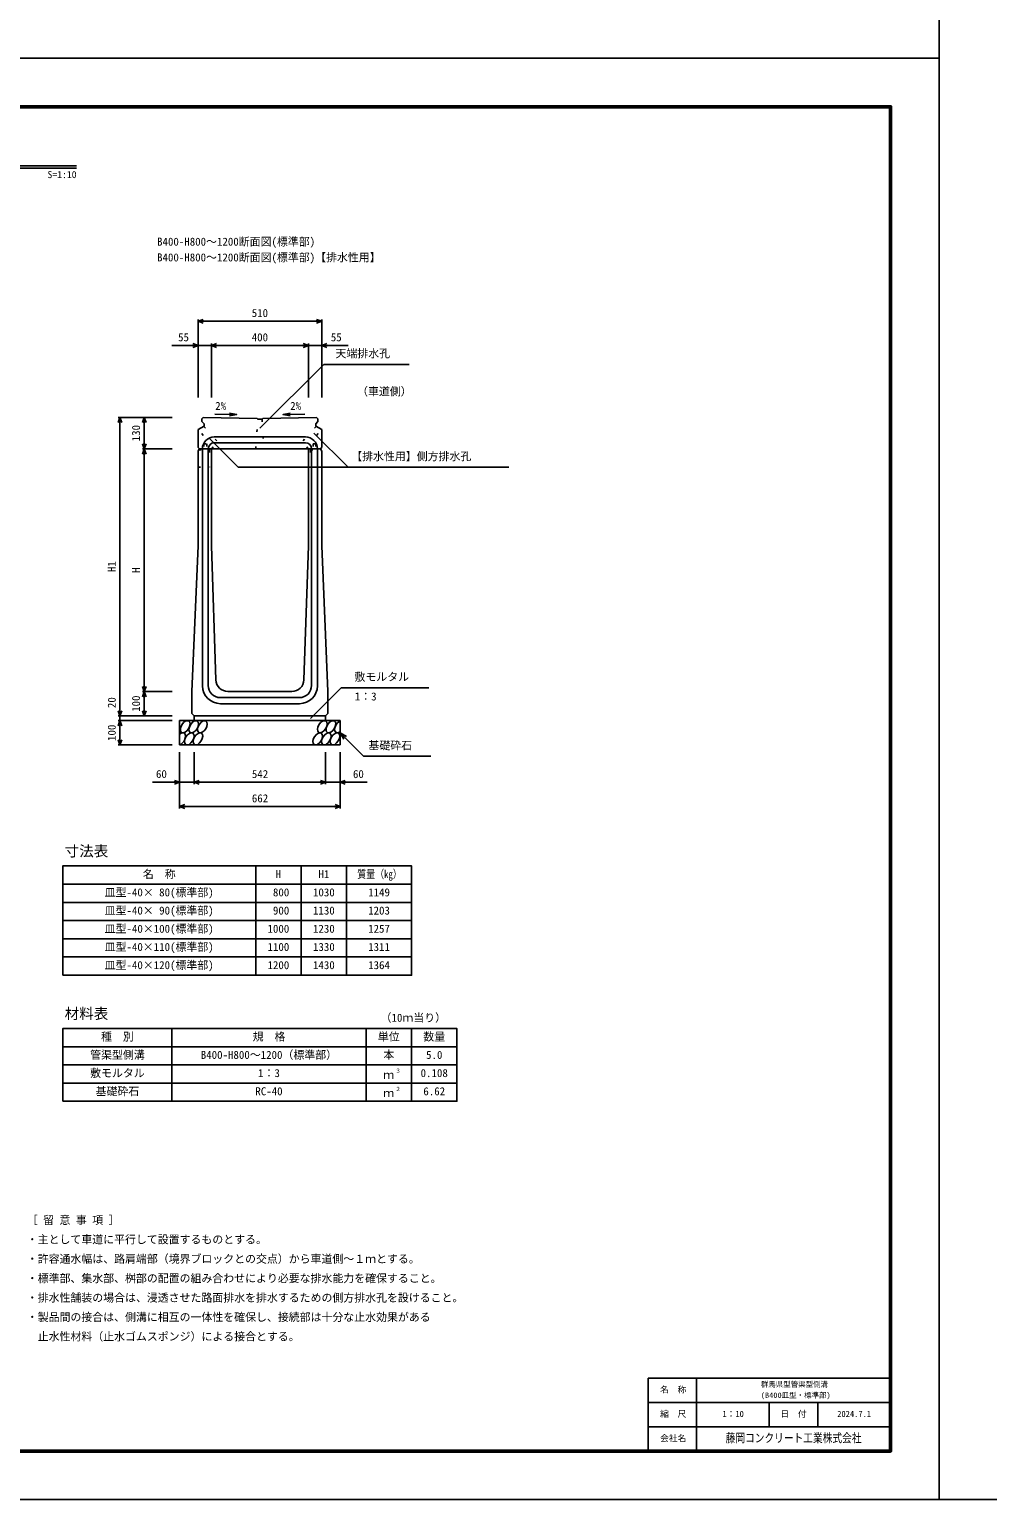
# Model space of a CAD drawing. Units: millimetres, scale not verified. Extents: x -12600 to 12600, y -5940 to 5940.
# Drawn here: x -7950 to -4000, y -5940 to 119 of the extents above; entities that cross this region are included whole.
import ezdxf
from ezdxf.enums import TextEntityAlignment as Align

# ---------------------------------------------------------------- set-up
doc = ezdxf.new("R2010")
doc.units = ezdxf.units.MM
doc.header["$LTSCALE"] = 40
doc.linetypes.add('DOTTED', pattern=[1.75, 0.25, -1.5])
for name, color, linetype, lineweight in [('0-0_DIM', 7, 'Continuous', 25), ('0-1_Defpoints', 5, 'Continuous', 25), ('0-2_HATCH', 6, 'Continuous', 25), ('0-3_HYO', 3, 'Continuous', 25), ('0-4_HYO2', 4, 'Continuous', 25), ('0-5_OUTLINE', 3, 'Continuous', 25), ('0-6_OUTLINE2', 4, 'DOTTED', 25), ('0-7_TXT', 7, 'Continuous', 25), ('0-8_WAKU', 3, 'Continuous', 25), ('0-9_WAKU-LINE', 7, 'Continuous', 25)]:
    doc.layers.add(name, color=color, linetype=linetype, lineweight=lineweight)
doc.layers.add('0-A_WAKU-TXT', color=7, linetype='Continuous')
doc.styles.add('ＭＳ ゴシック', font='')
doc.styles.get('ＭＳ ゴシック').set_extended_font_data('MS Gothic')

msp = doc.modelspace()

# ---------------------------------------------------------------- linework, layer by layer
at = {"layer": '0-0_DIM'}
for p, q in [((-7255, -1076.3), (-7255, -1397.94)), ((-6745, -1083.8), (-7255, -1083.8)), ((-6745, -1076.3), (-6745, -1397.94)), ((-7363.38, -1183.8), (-7255, -1183.8)), ((-7200, -1183.8), (-7255, -1183.8)), ((-7200, -1176.3), (-7200, -1397.94)), ((-7200, -1183.8), (-6800, -1183.8)), ((-6800, -1176.3), (-6800, -1397.94)), ((-6800, -1183.8), (-6745, -1183.8)), ((-6636.62, -1183.8), (-6745, -1183.8)), ((-7000, -1524.55), (-6737.1, -1261.65)), ((-6737.1, -1261.65), (-6384.36, -1261.65)), ((-7584.5, -1479.94), (-7362, -1479.94)), ((-7577, -1479.94), (-7577, -2709.94)), ((-7477, -1609.94), (-7477, -1479.94)), ((-7209.73, -1566.18), (-7090.2, -1685.71)), ((-6777.88, -1544.47), (-6636.64, -1685.71)), ((-7484.5, -1609.94), (-7362, -1609.94)), ((-7477, -1609.94), (-7477, -2609.94)), ((-7090.2, -1685.71), (-5973.78, -1685.71)), ((-6791.89, -2720.75), (-6665.66, -2594.52)), ((-6665.66, -2594.52), (-6304.19, -2594.52)), ((-7484.5, -2609.94), (-7362, -2609.94)), ((-7477, -2609.94), (-7477, -2709.94)), ((-7584.5, -2709.94), (-7362, -2709.94)), ((-7577, -2709.94), (-7577, -2729.94)), ((-7584.5, -2729.94), (-7362, -2729.94)), ((-7577, -2729.94), (-7577, -2829.94)), ((-6669, -2779.94), (-6573.24, -2875.7)), ((-6669, -2779.94), (-6643.02, -2794.94)), ((-6669, -2779.94), (-6654, -2805.92)), ((-7584.5, -2829.94), (-7362, -2829.94)), ((-7331, -3091.31), (-7331, -2859.94)), ((-7271, -2991.31), (-7271, -2859.94)), ((-6729, -2991.31), (-6729, -2859.94)), ((-6669, -3091.31), (-6669, -2859.94)), ((-6573.24, -2875.7), (-6295.69, -2875.7)), ((-7331, -2983.81), (-7442.79, -2983.81)), ((-7331, -2983.81), (-7271, -2983.81)), ((-7271, -2983.81), (-6729, -2983.81)), ((-6669, -2983.81), (-6729, -2983.81)), ((-6669, -2983.81), (-6557.21, -2983.81)), ((-7331, -3083.81), (-6669, -3083.81))]:
    msp.add_line(p, q, dxfattribs=at)
for points in [[(-7233.86, -1091.5), (-7255, -1083.8), (-7233.86, -1076.11)], [(-6766.14, -1076.11), (-6745, -1083.8), (-6766.14, -1091.5)], [(-7276.14, -1176.11), (-7255, -1183.8), (-7276.14, -1191.5)], [(-7178.86, -1191.5), (-7200, -1183.8), (-7178.86, -1176.11)], [(-6821.14, -1176.11), (-6800, -1183.8), (-6821.14, -1191.5)], [(-6723.86, -1176.11), (-6745, -1183.8), (-6723.86, -1191.5)], [(-7569.3, -1501.09), (-7577, -1479.94), (-7584.7, -1501.09)], [(-7484.7, -1501.09), (-7477, -1479.94), (-7469.3, -1501.09)], [(-7484.7, -1588.8), (-7477, -1609.94), (-7469.3, -1588.8)], [(-7484.7, -1631.09), (-7477, -1609.94), (-7469.3, -1631.09)], [(-7469.3, -2588.8), (-7477, -2609.94), (-7484.7, -2588.8)], [(-7484.7, -2631.09), (-7477, -2609.94), (-7469.3, -2631.09)], [(-7569.3, -2688.8), (-7577, -2709.94), (-7584.7, -2688.8)], [(-7469.3, -2688.8), (-7477, -2709.94), (-7484.7, -2688.8)], [(-7569.3, -2751.09), (-7577, -2729.94), (-7584.7, -2751.09)], [(-7569.3, -2808.8), (-7577, -2829.94), (-7584.7, -2808.8)], [(-7352.14, -2976.11), (-7331, -2983.81), (-7352.14, -2991.5)], [(-7249.86, -2991.5), (-7271, -2983.81), (-7249.86, -2976.11)], [(-6750.14, -2976.11), (-6729, -2983.81), (-6750.14, -2991.5)], [(-6647.86, -2976.11), (-6669, -2983.81), (-6647.86, -2991.5)], [(-7309.86, -3091.5), (-7331, -3083.81), (-7309.86, -3076.11)], [(-6690.14, -3076.11), (-6669, -3083.81), (-6690.14, -3091.5)]]:
    msp.add_lwpolyline(points, dxfattribs=at)
at = {"layer": '0-1_Defpoints'}
for points in [[(-4200, -5940), (12600, -5940), (12600, 5940), (-4200, 5940)], [(-12600, -5940), (-4200, -5940), (-4200, 0), (-12600, 0)]]:
    msp.add_lwpolyline(points, close=True, dxfattribs=at)
at = {"layer": '0-2_HATCH'}
for centre, start_param, end_param in [((-7326.7, -2804.94), 3.7419964, 7.318141), ((-6672, -2754.94), 0.6666252, 4.1103269)]:
    msp.add_ellipse(centre, major_axis=(14.54, 23.54), ratio=0.5792, start_param=start_param, end_param=end_param, dxfattribs=at)
for centre in [(-7308.11, -2754.94), (-7291.23, -2804.94), (-7272.63, -2754.94), (-7255.75, -2804.94), (-7237.16, -2754.94), (-6761.55, -2804.94), (-6742.95, -2754.94), (-6726.07, -2804.94), (-6707.48, -2754.94), (-6690.59, -2804.94)]:
    msp.add_ellipse(centre, major_axis=(14.54, 23.54), ratio=0.5792, dxfattribs=at)
at = {"layer": '0-3_HYO'}
for p, q in [((-7017.5, -3328.87), (-7017.5, -3778.87)), ((-6830, -3328.87), (-6830, -3778.87)), ((-6642.5, -3328.87), (-6642.5, -3778.87)), ((-7812.5, -3403.87), (-6375, -3403.87)), ((-7362.5, -3998.65), (-7362.5, -4298.65)), ((-6562.5, -3998.65), (-6562.5, -4298.65)), ((-6375, -3998.65), (-6375, -4298.65)), ((-7812.5, -4073.65), (-6187.5, -4073.65))]:
    msp.add_line(p, q, dxfattribs=at)
for points in [[(-7812.5, -3778.87), (-6375, -3778.87), (-6375, -3328.87), (-7812.5, -3328.87)], [(-7812.5, -4298.65), (-6187.5, -4298.65), (-6187.5, -3998.65), (-7812.5, -3998.65)]]:
    msp.add_lwpolyline(points, close=True, dxfattribs=at)
at = {"layer": '0-4_HYO2'}
for p, q in [((-7812.5, -3478.87), (-6375, -3478.87)), ((-7812.5, -3553.87), (-6375, -3553.87)), ((-7812.5, -3628.87), (-6375, -3628.87)), ((-7812.5, -3703.87), (-6375, -3703.87)), ((-7812.5, -4148.65), (-6187.5, -4148.65)), ((-7812.5, -4223.65), (-6187.5, -4223.65))]:
    msp.add_line(p, q, dxfattribs=at)
at = {"layer": '0-5_OUTLINE'}
for p, q in [((-7233.31, -1480.37), (-7239, -1485.94)), ((-7239, -1485.94), (-7239, -1496.94)), ((-7230, -1506.94), (-7239, -1496.94)), ((-7233.31, -1480.37), (-7012, -1484.71)), ((-7230, -1516.94), (-7230, -1506.94)), ((-6991, -1487.94), (-6988, -1484.69)), ((-6767, -1480.07), (-6988, -1484.69)), ((-6770, -1506.94), (-6761, -1496.94)), ((-6770, -1516.94), (-6770, -1506.94)), ((-6767, -1480.07), (-6761, -1485.94)), ((-6761, -1485.94), (-6761, -1496.94)), ((-7255, -1529.94), (-7230, -1516.94)), ((-7255, -1603.94), (-7255, -1529.94)), ((-6745, -1529.94), (-6770, -1516.94)), ((-7255, -1603.94), (-7249, -1609.94)), ((-7255, -1619.94), (-7250, -1609.94)), ((-7255, -2009.94), (-7255, -1619.94)), ((-6750, -1609.94), (-7250, -1609.94)), ((-7200, -1609.94), (-7200, -2009.94)), ((-6800, -1609.94), (-6800, -2009.94)), ((-6745, -1619.94), (-6750, -1609.94)), ((-6745, -2009.94), (-6745, -1619.94)), ((-7255, -2009.94), (-7280, -2609.94)), ((-7200, -2009.94), (-7181.61, -2561.61)), ((-6800, -2009.94), (-6818.39, -2561.61)), ((-6745, -2009.94), (-6720, -2609.94)), ((-7280, -2700.94), (-7280, -2609.94)), ((-7131.64, -2609.94), (-6868.36, -2609.94)), ((-6720, -2700.94), (-6720, -2609.94)), ((-7271, -2709.94), (-7280, -2700.94)), ((-7271, -2709.94), (-7271, -2729.94)), ((-6729, -2709.94), (-6729, -2729.94)), ((-7331, -2729.94), (-6669, -2729.94)), ((-7331, -2829.94), (-7331, -2729.94)), ((-6669, -2829.94), (-6669, -2729.94)), ((-7331, -2829.94), (-6669, -2829.94))]:
    msp.add_line(p, q, dxfattribs=at)
for points in [[(-6991, -1487.94), (-7009, -1487.94), (-7012, -1484.71)], [(-6751, -1609.94), (-6745, -1603.94), (-6745, -1529.94)], [(-7271, -2709.94), (-6729, -2709.94), (-6720, -2700.94)]]:
    msp.add_lwpolyline(points, dxfattribs=at)
for centre, start, end in [((-7131.64, -2559.94), 181.90915, 270), ((-6868.36, -2559.94), 270, 358.09085)]:
    msp.add_arc(centre, 50, start, end, dxfattribs=at)
at = {"layer": '0-6_OUTLINE2'}
for p, q in [((-7016.77, -1609.94), (-7009, -1487.94)), ((-6991, -1487.94), (-6983.23, -1609.94)), ((-7190.79, -1609.94), (-7253.4, -1529.11)), ((-7231.41, -1517.67), (-7147.82, -1609.94)), ((-6768.59, -1517.67), (-6852.18, -1609.94)), ((-6809.21, -1609.94), (-6746.6, -1529.11)), ((-7252.25, -1614.44), (-7208, -1614.44)), ((-7231, -1589.44), (-7219, -1589.44)), ((-7231, -1589.44), (-7231, -1614.44)), ((-7219, -1589.44), (-7219, -1614.44)), ((-7208, -1614.44), (-7208, -1684.94)), ((-6792, -1614.44), (-6747.75, -1614.44)), ((-6792, -1614.44), (-6792, -1684.94)), ((-6781, -1589.44), (-6769, -1589.44)), ((-6781, -1589.44), (-6781, -1614.44)), ((-6769, -1589.44), (-6769, -1614.44)), ((-7255, -1684.94), (-7208, -1684.94)), ((-6792, -1684.94), (-6745, -1684.94))]:
    msp.add_line(p, q, dxfattribs=at)
at = {"layer": '0-6_OUTLINE2', "linetype": 'Continuous'}
for p, q in [((-7188, -1560.94), (-6812, -1560.94)), ((-7237, -1609.94), (-7237, -2585.94)), ((-7213, -1609.94), (-7213, -2584.94)), ((-7188, -1584.94), (-6812, -1584.94)), ((-6787, -1609.94), (-6787, -2584.94)), ((-6763, -1609.94), (-6763, -2585.94)), ((-7163, -2634.94), (-6837, -2634.94)), ((-7163, -2659.94), (-6837, -2659.94))]:
    msp.add_line(p, q, dxfattribs=at)
for centre, radius, start, end in [((-7188, -1609.94), 49, 90, 180), ((-6812, -1609.94), 49, 0, 90), ((-7188, -1609.94), 25, 90, 180), ((-6812, -1609.94), 25, 0, 90), ((-7163, -2585.94), 74, 180, 270), ((-7163, -2584.94), 50, 180, 270), ((-6837, -2584.94), 50, 270, 0), ((-6837, -2585.94), 74, 270, 0)]:
    msp.add_arc(centre, radius, start, end, dxfattribs=at)
at = {"layer": '0-7_TXT'}
for p, q in [((-9044.18, -442.8), (-7755.82, -442.8)), ((-9044.18, -452.4), (-7755.82, -452.4)), ((-7095.29, -1468.48), (-7124.93, -1473.13)), ((-6904.71, -1468.48), (-6875.07, -1473.13))]:
    msp.add_line(p, q, dxfattribs=at)
for points in [[(-7185.71, -1466.76), (-7095.29, -1468.48), (-7124.73, -1462.71)], [(-6814.29, -1466.76), (-6904.71, -1468.48), (-6875.27, -1462.71)]]:
    msp.add_lwpolyline(points, dxfattribs=at)
at = {"layer": '0-8_WAKU'}
for p, q in [((-5400, -5440), (-4400, -5440)), ((-5400, -5740), (-5400, -5440))]:
    msp.add_line(p, q, dxfattribs=at)
at = {"layer": '0-8_WAKU', "lineweight": 50}
msp.add_lwpolyline([(-12400, -5740), (-4400, -5740), (-4400, -200), (-12400, -200)], close=True, dxfattribs=at)
at = {"layer": '0-9_WAKU-LINE'}
for p, q in [((-5200, -5740), (-5200, -5440)), ((-5400, -5540), (-4400, -5540)), ((-4900, -5640), (-4900, -5540)), ((-4700, -5640), (-4700, -5540)), ((-5400, -5640), (-4400, -5640))]:
    msp.add_line(p, q, dxfattribs=at)

# ---------------------------------------------------------------- texts
at = {"layer": '0-0_DIM', "style": 'ＭＳ ゴシック'}
for s, p in [('510', (-7033.75, -1076.3)), ('55', (-7337.34, -1176.3)), ('400', (-7033.75, -1176.3)), ('55', (-6707.66, -1176.3)), ('天端排水孔', (-6688.36, -1242.91)), ('（車道側）', (-6599.58, -1399.65)), ('【排水性用】側方排水孔', (-6623.49, -1666.97)), ('敷モルタル', (-6610.06, -2575.78)), ('1：3', (-6608.87, -2656.54)), ('基礎砕石', (-6552.68, -2858.53)), ('60', (-7428.5, -2976.31)), ('542', (-7033.22, -2976.31)), ('60', (-6616.5, -2976.31)), ('662', (-7033.22, -3076.31))]:
    msp.add_text(s, height=32.99, dxfattribs=at).set_placement(p, align=Align.BOTTOM_LEFT)
for s, p in [('130', (-7484.5, -1578.69)), ('H1', (-7584.5, -2117.44)), ('H', (-7484.5, -2121.19)), ('20', (-7584.5, -2678.13)), ('100', (-7484.5, -2693.69)), ('100', (-7584.5, -2813.69))]:
    msp.add_text(s, height=32.99, rotation=90, dxfattribs=at).set_placement(p, align=Align.BOTTOM_LEFT)
at = {"layer": '0-7_TXT', "style": 'ＭＳ ゴシック'}
for s, height, p in [('S', 29.33, (-7875.82, -502.8)), ('=', 29.33, (-7855.82, -502.8)), ('1', 29.33, (-7835.82, -502.8)), (':', 29.33, (-7815.82, -502.8)), ('1', 29.33, (-7795.82, -502.8)), ('0', 29.33, (-7775.82, -502.8)), ('B400-H800～1200断面図(標準部)', 32.99, (-7423.96, -782.34)), ('B400-H800～1200断面図(標準部)【排水性用】', 32.99, (-7423.96, -847.21)), ('2%', 32.99, (-7184.25, -1459.15)), ('2%', 32.99, (-6875.14, -1459.15)), ('寸法表', 43.99, (-7805, -3302.62)), ('名\u3000称', 32.99, (-7482.5, -3388.87)), ('H', 32.99, (-6935, -3388.87)), ('H1', 32.99, (-6758.75, -3388.87)), ('皿型-40× 80(標準部)', 32.99, (-7640, -3463.87)), (' 800', 32.99, (-6968.75, -3463.87)), ('1030', 32.99, (-6781.25, -3463.87)), ('1149', 32.99, (-6553.75, -3463.87)), ('皿型-40× 90(標準部)', 32.99, (-7640, -3538.87)), (' 900', 32.99, (-6968.75, -3538.87)), ('1130', 32.99, (-6781.25, -3538.87)), ('1203', 32.99, (-6553.75, -3538.87)), ('皿型-40×100(標準部)', 32.99, (-7640, -3613.87)), ('1000', 32.99, (-6968.75, -3613.87)), ('1230', 32.99, (-6781.25, -3613.87)), ('1257', 32.99, (-6553.75, -3613.87)), ('皿型-40×110(標準部)', 32.99, (-7640, -3688.87)), ('1100', 32.99, (-6968.75, -3688.87)), ('1330', 32.99, (-6781.25, -3688.87)), ('1311', 32.99, (-6553.75, -3688.87)), ('皿型-40×120(標準部)', 32.99, (-7640, -3763.87)), ('1200', 32.99, (-6968.75, -3763.87)), ('1430', 32.99, (-6781.25, -3763.87)), ('1364', 32.99, (-6553.75, -3763.87)), ('材料表', 43.99, (-7805, -3972.4)), ('（10ｍ当り）', 32.99, (-6502.5, -3980.65)), ('種\u3000別', 32.99, (-7655, -4058.65)), ('規\u3000格', 32.99, (-7030, -4058.65)), ('単位', 32.99, (-6513.75, -4058.65)), ('数量', 32.99, (-6326.25, -4058.65)), ('管渠型側溝', 32.99, (-7700, -4133.65)), ('B400-H800～1200（標準部）', 32.99, (-7243.75, -4133.65)), ('本', 32.99, (-6491.25, -4133.65)), ('5.0', 32.99, (-6315, -4133.65)), ('敷モルタル', 32.99, (-7700, -4208.65)), ('1：3', 32.99, (-7007.5, -4208.65)), ('３', 16.5, (-6442.09, -4185.87)), ('0.108', 32.99, (-6337.5, -4208.65)), ('基礎砕石', 32.99, (-7677.5, -4283.65)), ('RC-40', 32.99, (-7018.75, -4283.65)), ('ｍ', 32.99, (-6491.25, -4216.15)), ('２', 16.5, (-6442.09, -4260.87)), ('6.62', 32.99, (-6326.25, -4283.65)), ('ｍ', 32.99, (-6491.25, -4291.15)), ('［ 留 意 事 項 ］', 32.99, (-7961.08, -4814.42)), ('・主として車道に平行して設置するものとする。', 32.99, (-7961.08, -4894.42)), ('・許容通水幅は、路肩端部（境界ブロックとの交点）から車道側～１ｍとする。', 32.99, (-7961.08, -4974.42)), ('・標準部、集水部、桝部の配置の組み合わせにより必要な排水能力を確保すること。', 32.99, (-7961.08, -5054.42)), ('・排水性舗装の場合は、浸透させた路面排水を排水するための側方排水孔を設けること。', 32.99, (-7961.08, -5134.42)), ('・製品間の接合は、側溝に相互の一体性を確保し、接続部は十分な止水効果がある', 32.99, (-7961.08, -5214.42)), ('\u3000止水性材料（止水ゴムスポンジ）による接合とする。', 32.99, (-7961.08, -5294.42))]:
    msp.add_text(s, height=height, dxfattribs=at).set_placement(p, align=Align.BOTTOM_LEFT)
at = {"layer": '0-7_TXT', "style": 'ＭＳ ゴシック', "width": 0.8}
msp.add_text('質量（kg）', height=32.99, dxfattribs=at).set_placement((-6598.75, -3388.87), align=Align.BOTTOM_LEFT)
at = {"layer": '0-A_WAKU-TXT', "style": 'ＭＳ ゴシック'}
for s, height, p in [('群馬県型管渠型側溝', 21.99, (-4935, -5482.5)), ('名\u3000称', 25.66, (-5350.05, -5507.5)), ('(B400皿型・標準部)', 21.99, (-4935, -5527.5)), ('縮\u3000尺', 25.66, (-5350.05, -5607.5)), ('日\u3000付', 25.66, (-4854.05, -5607.5)), ('1：10', 25.66, (-5093.25, -5607.5)), ('2024.7.1', 25.66, (-4620, -5607.5)), ('会社名', 25.66, (-5350.05, -5707.5))]:
    msp.add_text(s, height=height, dxfattribs=at).set_placement(p, align=Align.BOTTOM_LEFT)
at = {"layer": '0-A_WAKU-TXT', "style": 'ＭＳ ゴシック', "width": 0.8}
msp.add_text('藤岡コンクリート工業株式会社', height=36.66, dxfattribs=at).set_placement((-5080, -5715), align=Align.BOTTOM_LEFT)

doc.saveas('drawing.dxf')
